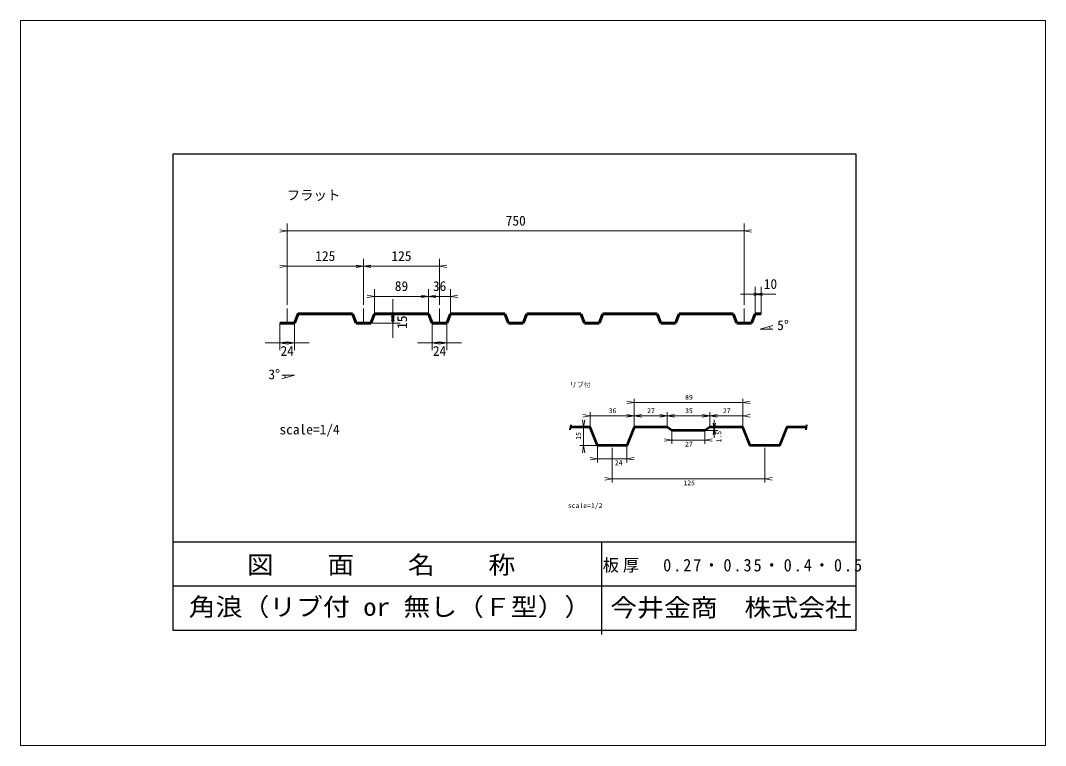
# Model space of a CAD drawing. Units: millimetres on the paper, with parts at other scales. Extents: x -210 to 210, y -148 to 148.
import ezdxf
from ezdxf.enums import TextEntityAlignment as Align

# ---------------------------------------------------------------- set-up
doc = ezdxf.new("R2010")
doc.units = ezdxf.units.MM
doc.linetypes.add('DASHED', pattern=[7.5, 6, -1.5])
doc.layers.add('0-1_0', color=7, linetype='Continuous', lineweight=25)
doc.layers.add('0-2_レイヤー 1', color=7, linetype='Continuous', lineweight=13)
doc.styles.add('ＭＳ ゴシック', font='')
doc.styles.get('ＭＳ ゴシック').set_extended_font_data('MS Gothic')

# ---------------------------------------------------------------- blocks, each defined once
blk = doc.blocks.new('open_arrow')
at = {"color": 0, "linetype": 'Continuous', "lineweight": -2}
blk.add_lwpolyline([(7.5, 1.25), (0, 0), (7.5, -1.25)], dxfattribs=at)

msp = doc.modelspace()

# ---------------------------------------------------------------- linework, layer by layer
at = {"layer": '0-1_0', "lineweight": 15}
for p, q in [((15.01, -19.156), (15.373, -17.1)), ((15.795, -17.1), (15.432, -19.156)), ((111.597, -19.156), (111.96, -17.1)), ((112.382, -17.1), (112.019, -19.156))]:
    msp.add_line(p, q, dxfattribs=at)
at = {"layer": '0-1_0', "linetype": 'DASHED', "lineweight": 18}
for p, q in [((32.397, -32.591), (32.397, -25.64)), ((94.996, -32.591), (94.996, -25.64))]:
    msp.add_line(p, q, dxfattribs=at)
at = {"layer": '0-1_0'}
for p, q in [((132.457, -65.251), (-147.543, -65.251)), ((28.108, -65.251), (28.108, -103.038)), ((132.457, -83.204), (-147.543, -83.204))]:
    msp.add_line(p, q, dxfattribs=at)
at = {"layer": '0-1_0', "lineweight": 13}
msp.add_lwpolyline([(-210, -148.5), (210, -148.5), (210, 148.5), (-210, 148.5)], close=True, dxfattribs=at)
at = {"layer": '0-1_0'}
msp.add_lwpolyline([(-147.543, -101.271), (132.457, -101.271), (132.457, 93.729), (-147.543, 93.729)], close=True, dxfattribs=at)
at = {"layer": '0-1_0', "lineweight": 50}
msp.add_lwpolyline([(111.779, -18.13), (104.01, -18.13), (101.005, -25.64), (88.986, -25.64), (85.981, -18.128), (72.461, -18.128), (70.456, -19.427), (56.935, -19.427), (54.932, -18.128), (41.411, -18.128), (38.407, -25.64), (26.387, -25.64), (23.383, -18.128), (15.795, -18.128)], dxfattribs=at)
at = {"layer": '0-2_レイヤー 1'}
for p, q in [((-100.695, 38.017), (-100.695, 65.276)), ((86.566, 38.018), (86.566, 65.276)), ((-100.695, 62.276), (86.566, 62.276)), ((-100.695, 38.017), (-100.695, 50.806)), ((-69.485, 38.017), (-69.485, 50.806)), ((-69.485, 38.017), (-69.485, 50.806)), ((-38.274, 38.018), (-38.274, 50.806)), ((-100.695, 47.806), (-69.485, 47.806)), ((-69.485, 47.806), (-38.274, 47.806)), ((-64.99, 28.278), (-64.99, 38.473)), ((-42.769, 28.278), (-42.769, 38.473)), ((-42.769, 28.278), (-42.769, 38.473)), ((-33.78, 28.277), (-33.78, 38.473)), ((91.06, 28.277), (91.06, 39.347)), ((93.556, 28.277), (93.556, 39.347)), ((-64.99, 35.473), (-42.769, 35.473)), ((-57.418, 18.533), (-57.418, 34.278)), ((-42.769, 35.473), (-33.78, 35.473)), ((85.06, 36.347), (99.556, 36.347)), ((-64.99, 28.278), (-54.418, 28.278)), ((-103.691, 24.533), (-103.691, 13.416)), ((-97.699, 24.533), (-97.699, 13.416)), ((-66.489, 24.533), (-54.418, 24.533)), ((-41.271, 24.533), (-41.271, 13.416)), ((-35.279, 24.533), (-35.279, 13.416)), ((-109.691, 16.416), (-91.699, 16.416)), ((-47.271, 16.416), (-29.279, 16.416)), ((41.411, -18.128), (41.411, -6.465)), ((41.411, -7.965), (85.981, -7.965)), ((85.981, -18.128), (85.981, -6.465)), ((23.383, -18.128), (23.383, -11.946)), ((41.411, -18.128), (41.411, -11.946)), ((41.411, -18.128), (41.411, -11.946)), ((54.932, -18.128), (54.932, -11.946)), ((54.932, -18.128), (54.932, -11.946)), ((72.461, -18.128), (72.461, -11.946)), ((72.461, -18.128), (72.461, -11.946)), ((85.981, -18.128), (85.981, -11.946)), ((23.383, -13.446), (41.411, -13.446)), ((41.411, -13.446), (54.932, -13.446)), ((54.932, -13.446), (72.461, -13.446)), ((72.461, -13.446), (85.981, -13.446)), ((74.258, -22.427), (74.258, -15.128)), ((23.383, -18.128), (19.221, -18.128)), ((20.721, -25.64), (20.721, -18.128)), ((56.935, -19.427), (56.935, -24.876)), ((70.456, -19.427), (70.456, -24.876)), ((70.456, -19.427), (75.758, -19.427)), ((72.461, -18.128), (75.758, -18.128)), ((56.935, -23.376), (70.456, -23.376)), ((26.387, -25.64), (19.221, -25.64)), ((26.387, -25.64), (26.387, -32.532)), ((38.407, -25.64), (38.407, -32.532)), ((26.387, -31.032), (38.407, -31.032)), ((32.397, -32.591), (32.397, -40.765)), ((94.996, -32.591), (94.996, -40.765)), ((32.397, -39.265), (94.996, -39.265))]:
    msp.add_line(p, q, dxfattribs=at)
at = {"layer": '0-2_レイヤー 1', "linetype": 'DASHED', "lineweight": 18}
for p, q in [((-100.695, 24.528), (-100.695, 38.017)), ((-69.485, 24.528), (-69.485, 38.017)), ((-38.274, 24.528), (-38.274, 38.018)), ((86.566, 24.528), (86.566, 38.018))]:
    msp.add_line(p, q, dxfattribs=at)
at = {"layer": '0-2_レイヤー 1', "lineweight": 60}
for p, q in [((-72.481, 24.533), (-73.979, 28.278)), ((-64.99, 28.278), (-66.489, 24.533)), ((-42.769, 28.278), (-64.99, 28.278)), ((-41.271, 24.533), (-42.769, 28.278)), ((-33.78, 28.277), (-35.279, 24.533)), ((-11.559, 28.277), (-33.78, 28.277)), ((-10.061, 24.533), (-11.559, 28.277)), ((-2.57, 28.277), (-4.068, 24.533)), ((19.651, 28.277), (-2.57, 28.277)), ((21.149, 24.533), (19.651, 28.277)), ((28.639, 28.277), (27.142, 24.533)), ((50.862, 28.277), (28.639, 28.277)), ((52.359, 24.533), (50.862, 28.277)), ((59.849, 28.277), (58.353, 24.533)), ((82.071, 28.277), (59.849, 28.277)), ((83.569, 24.533), (82.071, 28.277)), ((91.06, 28.277), (89.561, 24.533)), ((93.556, 28.277), (91.06, 28.277)), ((-97.699, 24.533), (-103.691, 24.533)), ((-66.489, 24.533), (-72.481, 24.533)), ((-35.279, 24.533), (-41.271, 24.533)), ((-4.068, 24.533), (-10.061, 24.533)), ((27.142, 24.533), (21.149, 24.533)), ((58.353, 24.533), (52.359, 24.533)), ((89.561, 24.533), (83.569, 24.533))]:
    msp.add_line(p, q, dxfattribs=at)
at = {"layer": '0-2_レイヤー 1', "lineweight": 18}
for p, q in [((98.306, 23.488), (93.128, 21.998)), ((93.128, 21.998), (98.333, 21.998)), ((96.964, 23.091), (97.167, 21.998)), ((-101.534, 2.094), (-101.737, 3.186))]:
    msp.add_line(p, q, dxfattribs=at)
at = {"layer": '0-2_レイヤー 1', "lineweight": 60}
msp.add_lwpolyline([(-73.979, 28.278), (-96.201, 28.278), (-97.699, 24.533)], dxfattribs=at)
at = {"layer": '0-2_レイヤー 1', "lineweight": 18}
msp.add_lwpolyline([(-102.877, 1.696), (-97.699, 3.186), (-102.903, 3.186)], dxfattribs=at)

# ---------------------------------------------------------------- block references
at = {"layer": '0-2_レイヤー 1', "xscale": 0.4, "yscale": 0.4}
for p, rotation in [((-100.695, 62.276), 180), ((-100.695, 47.806), 180), ((-69.485, 47.806), 180), ((-64.99, 35.473), 180), ((-42.769, 35.473), 180), ((93.556, 36.347), 180), ((-57.418, 28.278), 270), ((-57.418, 24.533), 90), ((-97.699, 16.416), 180), ((-35.279, 16.416), 180), ((41.411, -7.965), 180), ((20.721, -18.128), 90), ((23.383, -13.446), 180), ((41.411, -13.446), 180), ((54.932, -13.446), 180), ((72.461, -13.446), 180), ((74.258, -19.427), 90), ((74.258, -18.128), 270), ((56.935, -23.376), 180), ((20.721, -25.64), 270), ((26.387, -31.032), 180), ((32.397, -39.265), 180)]:
    msp.add_blockref('open_arrow', p, dxfattribs=dict(at, rotation=rotation))
for p in [(86.566, 62.276), (-69.485, 47.806), (-38.274, 47.806), (-42.769, 35.473), (-33.78, 35.473), (91.06, 36.347), (-103.691, 16.416), (-41.271, 16.416), (85.981, -7.965), (41.411, -13.446), (54.932, -13.446), (72.461, -13.446), (85.981, -13.446), (70.456, -23.376), (38.407, -31.032), (94.996, -39.265)]:
    msp.add_blockref('open_arrow', p, dxfattribs=at)

# ---------------------------------------------------------------- texts
at = {"layer": '0-1_0', "style": 'ＭＳ ゴシック'}
for s, p in [('リブ付', (15.126, -2.336)), ('scale=1/2', (14.282, -51.818))]:
    msp.add_text(s, height=2.016, dxfattribs=at).set_placement(p, align=Align.BOTTOM_LEFT)
at = {"layer": '0-1_0', "color": 6, "style": 'ＭＳ ゴシック', "width": 1.1}
for s, p in [('図\u3000\u3000面\u3000\u3000名\u3000\u3000称', (-117.253, -80.378)), ('角浪（リブ付 or 無し（Ｆ型））', (-141.046, -97.582)), ('今井金商\u3000株式会社', (31.637, -97.881))]:
    msp.add_text(s, height=7.331, dxfattribs=at).set_placement(p, align=Align.BOTTOM_LEFT)
at = {"layer": '0-1_0', "insert": (28.592, -77.748), "char_height": 5.132, "attachment_point": 7, "style": 'ＭＳ ゴシック'}
msp.add_mtext('\\T1.24;\\W0.95;板厚\u30000.27・0.35・0.4・0.5', dxfattribs=at)
at = {"layer": '0-2_レイヤー 1', "style": 'ＭＳ ゴシック'}
for s, height, p in [('フラット', 4.032, (-100.916, 73.735)), ('750', 4.032, (-11.189, 63.276)), ('125', 4.032, (-89.215, 48.806)), ('125', 4.032, (-58.004, 48.806)), ('10', 4.032, (94.558, 37.347)), ('89', 4.032, (-56.63, 36.473)), ('36', 4.032, (-41.025, 36.473)), ('5°', 4.032, (100.058, 20.468)), ('24', 4.032, (-103.445, 9.916)), ('24', 4.032, (-41.025, 9.916)), ('3°', 4.032, (-108.435, 0.32)), ('89', 2.016, (62.321, -7.465)), ('36', 2.016, (31.022, -12.946)), ('27', 2.016, (46.796, -12.946)), ('35', 2.016, (62.321, -12.946)), ('27', 2.016, (77.846, -12.946)), ('scale=1/4', 4.032, (-103.896, -22.273)), ('27', 2.016, (62.321, -26.626)), ('24', 2.016, (33.522, -34.282)), ('125', 2.016, (61.634, -42.515))]:
    msp.add_text(s, height=height, dxfattribs=at).set_placement(p, align=Align.BOTTOM_LEFT)
for s, height, p in [('15', 4.032, (-50.418, 22.156)), ('15', 2.016, (20.221, -23.259)), ('1.5', 2.016, (77.758, -24.34))]:
    msp.add_text(s, height=height, rotation=90, dxfattribs=at).set_placement(p, align=Align.BOTTOM_LEFT)

doc.saveas('drawing.dxf')
